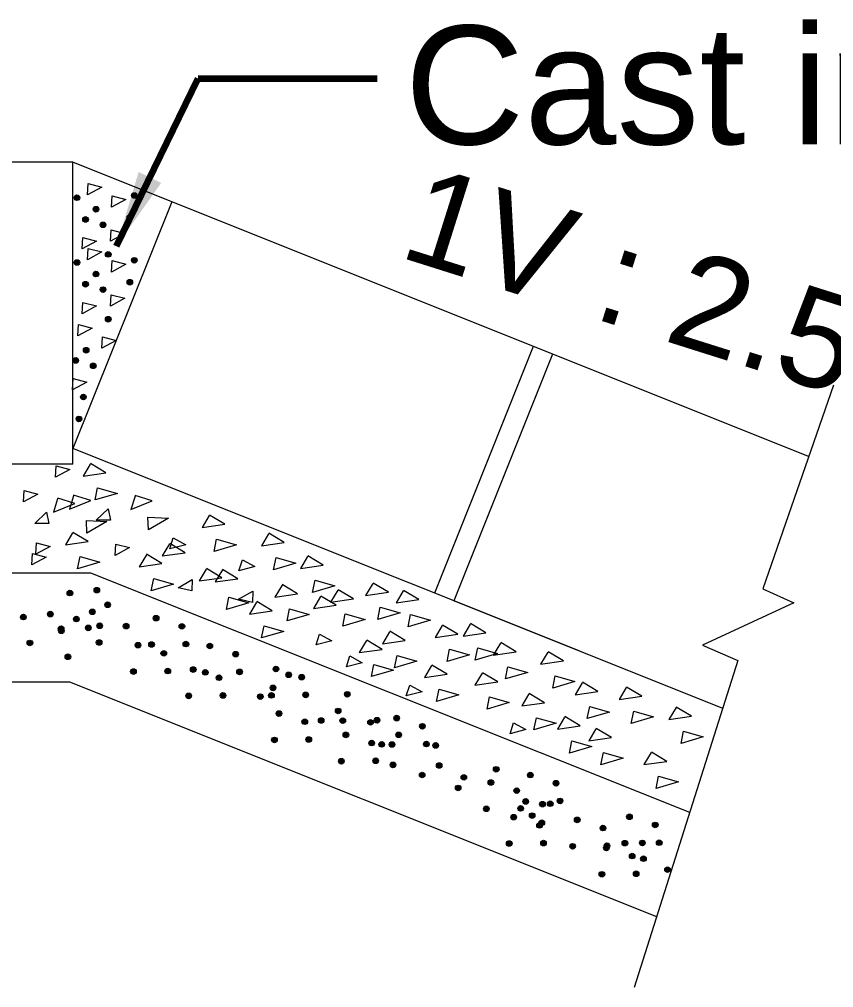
# Model space of a CAD drawing. Header units: inches. Extents: x -8940 to 26362, y -28010 to 990.
# Drawn here: x 4192.37 to 4199.84, y -23315 to -23306.11 of the extents above; entities that cross this region are included whole.
import ezdxf

# ---------------------------------------------------------------- set-up
doc = ezdxf.new("R2010")
doc.units = ezdxf.units.IN
doc.header["$MEASUREMENT"] = 0
doc.layers.add('LINE', color=7, linetype='Continuous')
doc.styles.get("Standard").update_dxf_attribs({"font": 'arial.ttf'})
doc.dimstyles.get("Standard").update_dxf_attribs({"dimtxt": 0.18, "dimasz": 0.18, "dimexe": 0.18, "dimexo": 0.0625, "dimgap": 0.09, "dimtad": 0, "dimtih": 1, "dimtoh": 1, "dimdec": 4, "dimzin": 0, "dimdsep": 46, "dimtxsty": 'Standard', "dimcen": 0.09, "dimadec": 0, "dimazin": 0, "dimtfac": 1, "dimtdec": 4, "dimtofl": 0, "dimtmove": 0, "dimatfit": 3, "dimfxl": 1, "dimtolj": 1, "dimtzin": 0, "dimarcsym": 0})

msp = doc.modelspace()

# ---------------------------------------------------------------- hatches: boundary and pattern name
at = {"layer": 'LINE', "lineweight": 20, "ltscale": 0.5}
for points in [[(4193.450179, -23307.72956, -1), (4193.398735, -23307.72956, -1)], [(4193.450179, -23307.72956, -1), (4193.398735, -23307.72956, -1)], [(4192.924281, -23307.750032, -1), (4192.872836, -23307.750032, -1)], [(4192.924281, -23307.750032, -1), (4192.872836, -23307.750032, -1)], [(4193.098444, -23307.855796, -1), (4193.046999, -23307.855796, -1)], [(4193.098444, -23307.855796, -1), (4193.046999, -23307.855796, -1)], [(4193.002886, -23307.949524, -1), (4192.951442, -23307.949524, -1)], [(4193.002886, -23307.949524, -1), (4192.951442, -23307.949524, -1)], [(4193.163326, -23307.999093, -1), (4193.111881, -23307.999093, -1)], [(4193.163326, -23307.999093, -1), (4193.111881, -23307.999093, -1)], [(4193.409198, -23307.930858, -1), (4193.357753, -23307.930858, -1)], [(4193.409198, -23307.930858, -1), (4193.357753, -23307.930858, -1)], [(4192.924281, -23308.344441, -1), (4192.872836, -23308.344441, -1)], [(4192.924281, -23308.344441, -1), (4192.872836, -23308.344441, -1)], [(4193.211195, -23308.27023, -1), (4193.15975, -23308.27023, -1)], [(4193.211195, -23308.27023, -1), (4193.15975, -23308.27023, -1)], [(4193.450179, -23308.32397, -1), (4193.398735, -23308.32397, -1)], [(4193.450179, -23308.32397, -1), (4193.398735, -23308.32397, -1)], [(4193.098444, -23308.450205, -1), (4193.046999, -23308.450205, -1)], [(4193.098444, -23308.450205, -1), (4193.046999, -23308.450205, -1)], [(4193.409198, -23308.525267, -1), (4193.357753, -23308.525267, -1)], [(4193.409198, -23308.525267, -1), (4193.357753, -23308.525267, -1)], [(4193.002886, -23308.543933, -1), (4192.951442, -23308.543933, -1)], [(4193.002886, -23308.543933, -1), (4192.951442, -23308.543933, -1)], [(4193.163326, -23308.593502, -1), (4193.111881, -23308.593502, -1)], [(4193.163326, -23308.593502, -1), (4193.111881, -23308.593502, -1)], [(4193.211195, -23308.864639, -1), (4193.15975, -23308.864639, -1)], [(4193.211195, -23308.864639, -1), (4193.15975, -23308.864639, -1)], [(4193.008586, -23309.149071, -1), (4192.957141, -23309.149071, -1)], [(4193.008586, -23309.149071, -1), (4192.957141, -23309.149071, -1)], [(4192.913028, -23309.242799, -1), (4192.861584, -23309.242799, -1)], [(4192.913028, -23309.242799, -1), (4192.861584, -23309.242799, -1)], [(4193.073468, -23309.292368, -1), (4193.022023, -23309.292368, -1)], [(4193.073468, -23309.292368, -1), (4193.022023, -23309.292368, -1)], [(4192.983396, -23309.578207, -1), (4192.931952, -23309.578207, -1)], [(4192.983396, -23309.578207, -1), (4192.931952, -23309.578207, -1)], [(4192.942415, -23309.779504, -1), (4192.890971, -23309.779504, -1)], [(4192.942415, -23309.779504, -1), (4192.890971, -23309.779504, -1)], [(4192.859632, -23311.377073, -1), (4192.808188, -23311.377073, -1)], [(4192.859632, -23311.377073, -1), (4192.808188, -23311.377073, -1)], [(4193.106328, -23311.350172, -1), (4193.054884, -23311.350172, -1)], [(4193.106328, -23311.350172, -1), (4193.054884, -23311.350172, -1)], [(4193.064922, -23311.54906, -1), (4193.013478, -23311.54906, -1)], [(4193.064922, -23311.54906, -1), (4193.013478, -23311.54906, -1)], [(4193.205517, -23311.484223, -1), (4193.154072, -23311.484223, -1)], [(4193.205517, -23311.484223, -1), (4193.154072, -23311.484223, -1)], [(4192.432797, -23311.596686, -1), (4192.381353, -23311.596686, -1)], [(4192.432797, -23311.596686, -1), (4192.381353, -23311.596686, -1)], [(4192.679493, -23311.569786, -1), (4192.628048, -23311.569786, -1)], [(4192.679493, -23311.569786, -1), (4192.628048, -23311.569786, -1)], [(4192.919259, -23311.615185, -1), (4192.867815, -23311.615185, -1)], [(4192.919259, -23311.615185, -1), (4192.867815, -23311.615185, -1)], [(4193.647883, -23311.61753, -1), (4193.600819, -23311.596758, -1)], [(4193.647883, -23311.61753, -1), (4193.600819, -23311.596758, -1)], [(4192.778681, -23311.703836, -1), (4192.727237, -23311.703836, -1)], [(4192.778681, -23311.703836, -1), (4192.727237, -23311.703836, -1)], [(4192.781556, -23311.723448, -1), (4192.730112, -23311.723448, -1)], [(4192.781556, -23311.723448, -1), (4192.730112, -23311.723448, -1)], [(4193.028252, -23311.696547, -1), (4192.976807, -23311.696547, -1)], [(4193.028252, -23311.696547, -1), (4192.976807, -23311.696547, -1)], [(4193.132705, -23311.676935, -1), (4193.081261, -23311.676935, -1)], [(4193.132705, -23311.676935, -1), (4193.081261, -23311.676935, -1)], [(4193.375031, -23311.68003, -1), (4193.323586, -23311.68003, -1)], [(4193.375031, -23311.68003, -1), (4193.323586, -23311.68003, -1)], [(4193.884435, -23311.692534, -1), (4193.837371, -23311.671761, -1)], [(4193.884435, -23311.692534, -1), (4193.837371, -23311.671761, -1)], [(4192.492424, -23311.834799, -1), (4192.440979, -23311.834799, -1)], [(4192.492424, -23311.834799, -1), (4192.440979, -23311.834799, -1)], [(4193.12744, -23311.830597, -1), (4193.075996, -23311.830597, -1)], [(4193.12744, -23311.830597, -1), (4193.075996, -23311.830597, -1)], [(4193.48177, -23311.865286, -1), (4193.434705, -23311.844513, -1)], [(4193.48177, -23311.865286, -1), (4193.434705, -23311.844513, -1)], [(4193.606285, -23311.859445, -1), (4193.559221, -23311.838672, -1)], [(4193.606285, -23311.859445, -1), (4193.559221, -23311.838672, -1)], [(4193.921049, -23311.855221, -1), (4193.873985, -23311.834448, -1)], [(4193.921049, -23311.855221, -1), (4193.873985, -23311.834448, -1)], [(4194.140658, -23311.872802, -1), (4194.093594, -23311.852029, -1)], [(4194.140658, -23311.872802, -1), (4194.093594, -23311.852029, -1)], [(4192.841183, -23311.96156, -1), (4192.789738, -23311.96156, -1)], [(4192.841183, -23311.96156, -1), (4192.789738, -23311.96156, -1)], [(4193.718322, -23311.940289, -1), (4193.671258, -23311.919516, -1)], [(4193.718322, -23311.940289, -1), (4193.671258, -23311.919516, -1)], [(4194.37721, -23311.947805, -1), (4194.330146, -23311.927032, -1)], [(4194.37721, -23311.947805, -1), (4194.330146, -23311.927032, -1)], [(4193.988499, -23312.088943, -1), (4193.941435, -23312.06817, -1)], [(4193.988499, -23312.088943, -1), (4193.941435, -23312.06817, -1)], [(4194.747494, -23312.083983, -1), (4194.70043, -23312.06321, -1)], [(4194.747494, -23312.083983, -1), (4194.70043, -23312.06321, -1)], [(4193.440172, -23312.1072, -1), (4193.393107, -23312.086428, -1)], [(4193.440172, -23312.1072, -1), (4193.393107, -23312.086428, -1)], [(4193.754936, -23312.102977, -1), (4193.707872, -23312.082204, -1)], [(4193.754936, -23312.102977, -1), (4193.707872, -23312.082204, -1)], [(4194.09906, -23312.114716, -1), (4194.051996, -23312.093943, -1)], [(4194.09906, -23312.114716, -1), (4194.051996, -23312.093943, -1)], [(4194.225051, -23312.163946, -1), (4194.177987, -23312.143173, -1)], [(4194.225051, -23312.163946, -1), (4194.177987, -23312.143173, -1)], [(4194.413825, -23312.110493, -1), (4194.366761, -23312.08972, -1)], [(4194.413825, -23312.110493, -1), (4194.366761, -23312.08972, -1)], [(4194.866188, -23312.127688, -1), (4194.814773, -23312.125932, -1)], [(4194.866188, -23312.127688, -1), (4194.814773, -23312.125932, -1)], [(4194.984046, -23312.158986, -1), (4194.936982, -23312.138213, -1)], [(4194.984046, -23312.158986, -1), (4194.936982, -23312.138213, -1)], [(4194.720679, -23312.257338, -1), (4194.673615, -23312.236565, -1)], [(4194.720679, -23312.257338, -1), (4194.673615, -23312.236565, -1)], [(4193.946901, -23312.330857, -1), (4193.899837, -23312.310084, -1)], [(4193.946901, -23312.330857, -1), (4193.899837, -23312.310084, -1)], [(4194.261665, -23312.326633, -1), (4194.214601, -23312.305861, -1)], [(4194.261665, -23312.326633, -1), (4194.214601, -23312.305861, -1)], [(4194.605958, -23312.32759, -1), (4194.554543, -23312.325833, -1)], [(4194.605958, -23312.32759, -1), (4194.554543, -23312.325833, -1)], [(4194.705896, -23312.325897, -1), (4194.658832, -23312.305124, -1)], [(4194.705896, -23312.325897, -1), (4194.658832, -23312.305124, -1)], [(4195.020661, -23312.321673, -1), (4194.973597, -23312.300901, -1)], [(4195.020661, -23312.321673, -1), (4194.973597, -23312.300901, -1)], [(4195.401837, -23312.316132, -1), (4195.354773, -23312.295359, -1)], [(4195.401837, -23312.316132, -1), (4195.354773, -23312.295359, -1)], [(4194.775168, -23312.492818, -1), (4194.728104, -23312.472045, -1)], [(4194.775168, -23312.492818, -1), (4194.728104, -23312.472045, -1)], [(4195.318211, -23312.469013, -1), (4195.271147, -23312.44824, -1)], [(4195.318211, -23312.469013, -1), (4195.271147, -23312.44824, -1)], [(4195.854083, -23312.534628, -1), (4195.807019, -23312.513855, -1)], [(4195.854083, -23312.534628, -1), (4195.807019, -23312.513855, -1)], [(4195.011721, -23312.567821, -1), (4194.964656, -23312.547048, -1)], [(4195.011721, -23312.567821, -1), (4194.964656, -23312.547048, -1)], [(4195.162316, -23312.556376, -1), (4195.115252, -23312.535603, -1)], [(4195.162316, -23312.556376, -1), (4195.115252, -23312.535603, -1)], [(4195.360239, -23312.558046, -1), (4195.313175, -23312.537273, -1)], [(4195.360239, -23312.558046, -1), (4195.313175, -23312.537273, -1)], [(4195.615258, -23312.573294, -1), (4195.568194, -23312.552521, -1)], [(4195.615258, -23312.573294, -1), (4195.568194, -23312.552521, -1)], [(4195.675004, -23312.553823, -1), (4195.627939, -23312.53305, -1)], [(4195.675004, -23312.553823, -1), (4195.627939, -23312.53305, -1)], [(4196.090635, -23312.609631, -1), (4196.043571, -23312.588859, -1)], [(4196.090635, -23312.609631, -1), (4196.043571, -23312.588859, -1)], [(4195.388981, -23312.688191, -1), (4195.341917, -23312.667418, -1)], [(4195.388981, -23312.688191, -1), (4195.341917, -23312.667418, -1)], [(4195.873395, -23312.688034, -1), (4195.826331, -23312.667261, -1)], [(4195.873395, -23312.688034, -1), (4195.826331, -23312.667261, -1)], [(4194.73357, -23312.734732, -1), (4194.686506, -23312.713959, -1)], [(4194.73357, -23312.734732, -1), (4194.686506, -23312.713959, -1)], [(4195.048335, -23312.730508, -1), (4195.001271, -23312.709735, -1)], [(4195.048335, -23312.730508, -1), (4195.001271, -23312.709735, -1)], [(4195.625533, -23312.763195, -1), (4195.578469, -23312.742422, -1)], [(4195.625533, -23312.763195, -1), (4195.578469, -23312.742422, -1)], [(4195.7175, -23312.775397, -1), (4195.670435, -23312.754624, -1)], [(4195.7175, -23312.775397, -1), (4195.670435, -23312.754624, -1)], [(4195.812485, -23312.776543, -1), (4195.765421, -23312.75577, -1)], [(4195.812485, -23312.776543, -1), (4195.765421, -23312.75577, -1)], [(4196.12725, -23312.772319, -1), (4196.080186, -23312.751546, -1)], [(4196.12725, -23312.772319, -1), (4196.080186, -23312.751546, -1)], [(4196.21279, -23312.784969, -1), (4196.165726, -23312.764196, -1)], [(4196.21279, -23312.784969, -1), (4196.165726, -23312.764196, -1)], [(4195.347383, -23312.930106, -1), (4195.300319, -23312.909333, -1)], [(4195.347383, -23312.930106, -1), (4195.300319, -23312.909333, -1)], [(4195.662148, -23312.925882, -1), (4195.615083, -23312.905109, -1)], [(4195.662148, -23312.925882, -1), (4195.615083, -23312.905109, -1)], [(4195.821118, -23312.963478, -1), (4195.774054, -23312.942705, -1)], [(4195.821118, -23312.963478, -1), (4195.774054, -23312.942705, -1)], [(4196.244751, -23312.969063, -1), (4196.197686, -23312.94829, -1)], [(4196.244751, -23312.969063, -1), (4196.197686, -23312.94829, -1)], [(4196.088856, -23313.056426, -1), (4196.041791, -23313.035653, -1)], [(4196.088856, -23313.056426, -1), (4196.041791, -23313.035653, -1)], [(4196.767973, -23313.00399, -1), (4196.720909, -23312.983217, -1)], [(4196.767973, -23313.00399, -1), (4196.720909, -23312.983217, -1)], [(4197.080379, -23313.056995, -1), (4197.033314, -23313.036222, -1)], [(4197.080379, -23313.056995, -1), (4197.033314, -23313.036222, -1)], [(4196.470624, -23313.077595, -1), (4196.42356, -23313.056823, -1)], [(4196.470624, -23313.077595, -1), (4196.42356, -23313.056823, -1)], [(4196.719044, -23313.125031, -1), (4196.67198, -23313.104258, -1)], [(4196.719044, -23313.125031, -1), (4196.67198, -23313.104258, -1)], [(4197.316931, -23313.131998, -1), (4197.269867, -23313.111225, -1)], [(4197.316931, -23313.131998, -1), (4197.269867, -23313.111225, -1)], [(4196.41865, -23313.175153, -1), (4196.371586, -23313.15438, -1)], [(4196.41865, -23313.175153, -1), (4196.371586, -23313.15438, -1)], [(4196.955596, -23313.200034, -1), (4196.908532, -23313.179262, -1)], [(4196.955596, -23313.200034, -1), (4196.908532, -23313.179262, -1)], [(4197.038781, -23313.298909, -1), (4196.991717, -23313.278136, -1)], [(4197.038781, -23313.298909, -1), (4196.991717, -23313.278136, -1)], [(4197.192167, -23313.32412, -1), (4197.145103, -23313.303347, -1)], [(4197.192167, -23313.32412, -1), (4197.145103, -23313.303347, -1)], [(4197.26334, -23313.319868, -1), (4197.216276, -23313.299095, -1)], [(4197.26334, -23313.319868, -1), (4197.216276, -23313.299095, -1)], [(4197.353545, -23313.294686, -1), (4197.306481, -23313.273913, -1)], [(4197.353545, -23313.294686, -1), (4197.306481, -23313.273913, -1)], [(4196.677446, -23313.366946, -1), (4196.630382, -23313.346173, -1)], [(4196.677446, -23313.366946, -1), (4196.630382, -23313.346173, -1)], [(4196.99221, -23313.362722, -1), (4196.945146, -23313.341949, -1)], [(4196.99221, -23313.362722, -1), (4196.945146, -23313.341949, -1)], [(4197.097844, -23313.429023, -1), (4197.05078, -23313.40825, -1)], [(4197.097844, -23313.429023, -1), (4197.05078, -23313.40825, -1)], [(4196.928768, -23313.443358, -1), (4196.881704, -23313.422586, -1)], [(4196.928768, -23313.443358, -1), (4196.881704, -23313.422586, -1)], [(4197.16532, -23313.518362, -1), (4197.118256, -23313.497589, -1)], [(4197.16532, -23313.518362, -1), (4197.118256, -23313.497589, -1)], [(4197.186433, -23313.494154, -1), (4197.139369, -23313.473381, -1)], [(4197.186433, -23313.494154, -1), (4197.139369, -23313.473381, -1)], [(4197.510798, -23313.468138, -1), (4197.463734, -23313.447365, -1)], [(4197.510798, -23313.468138, -1), (4197.463734, -23313.447365, -1)], [(4197.989967, -23313.439576, -1), (4197.942903, -23313.418803, -1)], [(4197.989967, -23313.439576, -1), (4197.942903, -23313.418803, -1)], [(4198.226519, -23313.514579, -1), (4198.179455, -23313.493806, -1)], [(4198.226519, -23313.514579, -1), (4198.179455, -23313.493806, -1)], [(4197.74735, -23313.543141, -1), (4197.700286, -23313.522368, -1)], [(4197.74735, -23313.543141, -1), (4197.700286, -23313.522368, -1)], [(4196.88717, -23313.685273, -1), (4196.840106, -23313.6645, -1)], [(4196.88717, -23313.685273, -1), (4196.840106, -23313.6645, -1)], [(4197.201935, -23313.681049, -1), (4197.15487, -23313.660276, -1)], [(4197.201935, -23313.681049, -1), (4197.15487, -23313.660276, -1)], [(4197.948369, -23313.68149, -1), (4197.901305, -23313.660718, -1)], [(4197.948369, -23313.68149, -1), (4197.901305, -23313.660718, -1)], [(4198.10833, -23313.679813, -1), (4198.061266, -23313.65904, -1)], [(4198.10833, -23313.679813, -1), (4198.061266, -23313.65904, -1)], [(4198.263133, -23313.677267, -1), (4198.216069, -23313.656494, -1)], [(4198.263133, -23313.677267, -1), (4198.216069, -23313.656494, -1)], [(4197.4692, -23313.710052, -1), (4197.422136, -23313.689279, -1)], [(4197.4692, -23313.710052, -1), (4197.422136, -23313.689279, -1)], [(4197.778676, -23313.724931, -1), (4197.731612, -23313.704158, -1)], [(4197.778676, -23313.724931, -1), (4197.731612, -23313.704158, -1)], [(4197.783965, -23313.705828, -1), (4197.736901, -23313.685056, -1)], [(4197.783965, -23313.705828, -1), (4197.736901, -23313.685056, -1)], [(4198.015228, -23313.799934, -1), (4197.968164, -23313.779161, -1)], [(4198.015228, -23313.799934, -1), (4197.968164, -23313.779161, -1)], [(4198.118706, -23313.82417, -1), (4198.071642, -23313.803397, -1)], [(4198.118706, -23313.82417, -1), (4198.071642, -23313.803397, -1)], [(4198.051842, -23313.962622, -1), (4198.004778, -23313.941849, -1)], [(4198.051842, -23313.962622, -1), (4198.004778, -23313.941849, -1)], [(4198.339148, -23313.924849, -1), (4198.292084, -23313.904077, -1)], [(4198.339148, -23313.924849, -1), (4198.292084, -23313.904077, -1)], [(4197.737078, -23313.966845, -1), (4197.690014, -23313.946072, -1)], [(4197.737078, -23313.966845, -1), (4197.690014, -23313.946072, -1)]]:
    msp.add_hatch(color=7, dxfattribs=at).paths.add_polyline_path(points)

# ---------------------------------------------------------------- linework, layer by layer
at = {"layer": 'LINE', "color": 7, "lineweight": 20, "ltscale": 0.5}
for p, q in [((4192.86221, -23307.424721), (4188.99565, -23307.424721)), ((4192.86221, -23307.424721), (4188.99565, -23307.424721)), ((4199.610448, -23310.124016), (4192.86221, -23307.424721)), ((4192.86221, -23310.19356), (4192.86221, -23307.424721)), ((4199.610448, -23310.124016), (4192.86221, -23307.424721)), ((4192.86221, -23310.19356), (4192.86221, -23307.424721)), ((4192.995742, -23307.725222), (4193.00201, -23307.620972)), ((4192.995742, -23307.725222), (4193.00201, -23307.620972)), ((4193.00201, -23307.620972), (4193.127173, -23307.653485)), ((4193.00201, -23307.620972), (4193.127173, -23307.653485)), ((4193.127173, -23307.653485), (4192.995742, -23307.725222)), ((4193.127173, -23307.653485), (4192.995742, -23307.725222)), ((4193.767656, -23307.786899), (4192.86221, -23310.050513)), ((4193.767656, -23307.786899), (4192.86221, -23310.050513)), ((4193.215433, -23307.837407), (4193.221701, -23307.733157)), ((4193.215433, -23307.837407), (4193.221701, -23307.733157)), ((4193.346864, -23307.76567), (4193.215433, -23307.837407)), ((4193.346864, -23307.76567), (4193.215433, -23307.837407)), ((4193.221701, -23307.733157), (4193.346864, -23307.76567)), ((4193.221701, -23307.733157), (4193.346864, -23307.76567)), ((4193.205669, -23308.149572), (4193.211938, -23308.045323)), ((4193.205669, -23308.149572), (4193.211938, -23308.045323)), ((4193.211938, -23308.045323), (4193.3371, -23308.077836)), ((4193.211938, -23308.045323), (4193.3371, -23308.077836)), ((4192.946729, -23308.220082), (4192.952997, -23308.115832)), ((4192.946729, -23308.220082), (4192.952997, -23308.115832)), ((4193.07816, -23308.148345), (4192.946729, -23308.220082)), ((4193.07816, -23308.148345), (4192.946729, -23308.220082)), ((4192.952997, -23308.115832), (4193.07816, -23308.148345)), ((4192.952997, -23308.115832), (4193.07816, -23308.148345)), ((4193.3371, -23308.077836), (4193.205669, -23308.149572)), ((4193.3371, -23308.077836), (4193.205669, -23308.149572)), ((4192.995742, -23308.319631), (4193.00201, -23308.215381)), ((4192.995742, -23308.319631), (4193.00201, -23308.215381)), ((4193.00201, -23308.215381), (4193.127173, -23308.247894)), ((4193.00201, -23308.215381), (4193.127173, -23308.247894)), ((4193.127173, -23308.247894), (4192.995742, -23308.319631)), ((4193.127173, -23308.247894), (4192.995742, -23308.319631)), ((4193.215433, -23308.431816), (4193.221701, -23308.327566)), ((4193.215433, -23308.431816), (4193.221701, -23308.327566)), ((4193.221701, -23308.327566), (4193.346864, -23308.360079)), ((4193.221701, -23308.327566), (4193.346864, -23308.360079)), ((4193.346864, -23308.360079), (4193.215433, -23308.431816)), ((4193.346864, -23308.360079), (4193.215433, -23308.431816)), ((4193.205669, -23308.743982), (4193.211938, -23308.639732)), ((4193.205669, -23308.743982), (4193.211938, -23308.639732)), ((4193.3371, -23308.672245), (4193.205669, -23308.743982)), ((4193.3371, -23308.672245), (4193.205669, -23308.743982)), ((4193.211938, -23308.639732), (4193.3371, -23308.672245)), ((4193.211938, -23308.639732), (4193.3371, -23308.672245)), ((4192.946729, -23308.814491), (4192.952997, -23308.710241)), ((4192.946729, -23308.814491), (4192.952997, -23308.710241)), ((4193.07816, -23308.742754), (4192.946729, -23308.814491)), ((4193.07816, -23308.742754), (4192.946729, -23308.814491)), ((4192.952997, -23308.710241), (4193.07816, -23308.742754)), ((4192.952997, -23308.710241), (4193.07816, -23308.742754)), ((4192.905884, -23309.018497), (4192.912152, -23308.914247)), ((4192.905884, -23309.018497), (4192.912152, -23308.914247)), ((4193.037315, -23308.94676), (4192.905884, -23309.018497)), ((4193.037315, -23308.94676), (4192.905884, -23309.018497)), ((4192.912152, -23308.914247), (4193.037315, -23308.94676)), ((4192.912152, -23308.914247), (4193.037315, -23308.94676)), ((4193.125575, -23309.130682), (4193.131843, -23309.026432)), ((4193.125575, -23309.130682), (4193.131843, -23309.026432)), ((4193.131843, -23309.026432), (4193.257006, -23309.058945)), ((4193.131843, -23309.026432), (4193.257006, -23309.058945)), ((4193.257006, -23309.058945), (4193.125575, -23309.130682)), ((4193.257006, -23309.058945), (4193.125575, -23309.130682)), ((4197.084836, -23309.113771), (4196.17939, -23311.377385)), ((4197.084836, -23309.113771), (4196.17939, -23311.377385)), ((4197.260164, -23309.183903), (4196.354718, -23311.447516)), ((4197.260164, -23309.183903), (4196.354718, -23311.447516)), ((4192.856871, -23309.513357), (4192.863139, -23309.409107)), ((4192.856871, -23309.513357), (4192.863139, -23309.409107)), ((4192.988302, -23309.44162), (4192.856871, -23309.513357)), ((4192.988302, -23309.44162), (4192.856871, -23309.513357)), ((4192.863139, -23309.409107), (4192.988302, -23309.44162)), ((4192.863139, -23309.409107), (4192.988302, -23309.44162)), ((4197.504594, -23311.907466), (4192.86221, -23310.050513)), ((4197.504594, -23311.907466), (4192.86221, -23310.050513)), ((4192.86221, -23310.19356), (4187.86221, -23310.19356)), ((4192.86221, -23310.19356), (4187.86221, -23310.19356)), ((4193.019776, -23310.19338), (4192.954077, -23310.30334)), ((4193.019776, -23310.19338), (4192.954077, -23310.30334)), ((4193.163074, -23310.273365), (4193.022256, -23310.189229)), ((4193.163074, -23310.273365), (4193.022256, -23310.189229)), ((4192.702376, -23310.313632), (4192.708645, -23310.209382)), ((4192.702376, -23310.313632), (4192.708645, -23310.209382)), ((4192.833807, -23310.241895), (4192.702376, -23310.313632)), ((4192.833807, -23310.241895), (4192.702376, -23310.313632)), ((4192.708645, -23310.209382), (4192.833807, -23310.241895)), ((4192.708645, -23310.209382), (4192.833807, -23310.241895)), ((4192.954077, -23310.30334), (4193.163074, -23310.273365)), ((4192.954077, -23310.30334), (4193.163074, -23310.273365)), ((4192.408114, -23310.540616), (4192.414382, -23310.436366)), ((4192.408114, -23310.540616), (4192.414382, -23310.436366)), ((4192.414382, -23310.436366), (4192.539545, -23310.468879)), ((4192.414382, -23310.436366), (4192.539545, -23310.468879)), ((4193.065528, -23310.523014), (4193.088234, -23310.410628)), ((4193.065528, -23310.523014), (4193.088234, -23310.410628)), ((4193.269566, -23310.462579), (4193.065528, -23310.523014)), ((4193.269566, -23310.462579), (4193.065528, -23310.523014)), ((4193.088234, -23310.410628), (4193.269566, -23310.462579)), ((4193.088234, -23310.410628), (4193.269566, -23310.462579)), ((4192.539545, -23310.468879), (4192.408114, -23310.540616)), ((4192.539545, -23310.468879), (4192.408114, -23310.540616)), ((4192.72016, -23310.511104), (4192.682696, -23310.633595)), ((4192.72016, -23310.511104), (4192.682696, -23310.633595)), ((4192.878439, -23310.554458), (4192.721575, -23310.506481)), ((4192.878439, -23310.554458), (4192.721575, -23310.506481)), ((4192.866421, -23310.484054), (4192.828957, -23310.606544)), ((4192.866421, -23310.484054), (4192.828957, -23310.606544)), ((4192.828957, -23310.606544), (4193.0247, -23310.527408)), ((4192.828957, -23310.606544), (4193.0247, -23310.527408)), ((4193.0247, -23310.527408), (4192.867835, -23310.47943)), ((4193.0247, -23310.527408), (4192.867835, -23310.47943)), ((4193.431056, -23310.48733), (4193.393592, -23310.609821)), ((4193.431056, -23310.48733), (4193.393592, -23310.609821)), ((4193.393592, -23310.609821), (4193.589335, -23310.530684)), ((4193.393592, -23310.609821), (4193.589335, -23310.530684)), ((4193.589335, -23310.530684), (4193.43247, -23310.482707)), ((4193.589335, -23310.530684), (4193.43247, -23310.482707)), ((4192.511327, -23310.73964), (4192.618638, -23310.635214)), ((4192.511327, -23310.73964), (4192.618638, -23310.635214)), ((4192.618638, -23310.635214), (4192.640623, -23310.737312)), ((4192.618638, -23310.635214), (4192.640623, -23310.737312)), ((4192.682696, -23310.633595), (4192.878439, -23310.554458)), ((4192.682696, -23310.633595), (4192.878439, -23310.554458)), ((4193.075962, -23310.70944), (4193.183272, -23310.605014)), ((4193.075962, -23310.70944), (4193.183272, -23310.605014)), ((4193.183272, -23310.605014), (4193.205258, -23310.707112)), ((4193.183272, -23310.605014), (4193.205258, -23310.707112)), ((4192.989756, -23310.826625), (4192.984897, -23310.712071)), ((4192.984897, -23310.712071), (4193.173392, -23310.719102)), ((4192.989756, -23310.826625), (4192.984897, -23310.712071)), ((4192.984897, -23310.712071), (4193.173392, -23310.719102)), ((4193.173392, -23310.719102), (4192.989756, -23310.826625)), ((4193.173392, -23310.719102), (4192.989756, -23310.826625)), ((4193.205258, -23310.707112), (4193.075962, -23310.70944)), ((4193.205258, -23310.707112), (4193.075962, -23310.70944)), ((4193.549532, -23310.681872), (4193.738027, -23310.688902)), ((4193.554391, -23310.796426), (4193.549532, -23310.681872)), ((4193.549532, -23310.681872), (4193.738027, -23310.688902)), ((4193.554391, -23310.796426), (4193.549532, -23310.681872)), ((4193.738027, -23310.688902), (4193.554391, -23310.796426)), ((4193.738027, -23310.688902), (4193.554391, -23310.796426)), ((4194.111462, -23310.665757), (4194.045763, -23310.775717)), ((4194.111462, -23310.665757), (4194.045763, -23310.775717)), ((4194.25476, -23310.745742), (4194.113942, -23310.661606)), ((4194.25476, -23310.745742), (4194.113942, -23310.661606)), ((4192.640623, -23310.737312), (4192.511327, -23310.73964)), ((4192.640623, -23310.737312), (4192.511327, -23310.73964)), ((4193.002106, -23310.904027), (4192.861289, -23310.819891)), ((4193.002106, -23310.904027), (4192.861289, -23310.819891)), ((4194.045763, -23310.775717), (4194.25476, -23310.745742)), ((4194.045763, -23310.775717), (4194.25476, -23310.745742)), ((4192.858809, -23310.824042), (4192.79311, -23310.934002)), ((4192.858809, -23310.824042), (4192.79311, -23310.934002)), ((4192.79311, -23310.934002), (4193.002106, -23310.904027)), ((4192.79311, -23310.934002), (4193.002106, -23310.904027)), ((4193.751287, -23310.971442), (4193.78233, -23310.871724)), ((4193.751287, -23310.971442), (4193.78233, -23310.871724)), ((4193.78233, -23310.871724), (4193.89607, -23310.933255)), ((4193.78233, -23310.871724), (4193.89607, -23310.933255)), ((4194.157214, -23310.995391), (4194.17992, -23310.883004)), ((4194.157214, -23310.995391), (4194.17992, -23310.883004)), ((4194.17992, -23310.883004), (4194.361252, -23310.934956)), ((4194.17992, -23310.883004), (4194.361252, -23310.934956)), ((4194.656707, -23310.833007), (4194.591008, -23310.942967)), ((4194.656707, -23310.833007), (4194.591008, -23310.942967)), ((4194.800005, -23310.912992), (4194.659187, -23310.828856)), ((4194.800005, -23310.912992), (4194.659187, -23310.828856)), ((4192.52078, -23311.021156), (4192.527049, -23310.916906)), ((4192.52078, -23311.021156), (4192.527049, -23310.916906)), ((4192.652211, -23310.949419), (4192.52078, -23311.021156)), ((4192.652211, -23310.949419), (4192.52078, -23311.021156)), ((4192.527049, -23310.916906), (4192.652211, -23310.949419)), ((4192.527049, -23310.916906), (4192.652211, -23310.949419)), ((4193.247989, -23311.03138), (4193.254257, -23310.92713)), ((4193.247989, -23311.03138), (4193.254257, -23310.92713)), ((4193.37942, -23310.959643), (4193.247989, -23311.03138)), ((4193.37942, -23310.959643), (4193.247989, -23311.03138)), ((4193.254257, -23310.92713), (4193.37942, -23310.959643)), ((4193.254257, -23310.92713), (4193.37942, -23310.959643)), ((4193.747116, -23310.92653), (4193.681417, -23311.036489)), ((4193.747116, -23310.92653), (4193.681417, -23311.036489)), ((4193.890413, -23311.006515), (4193.749596, -23310.922379)), ((4193.890413, -23311.006515), (4193.749596, -23310.922379)), ((4193.89607, -23310.933255), (4193.751287, -23310.971442)), ((4193.89607, -23310.933255), (4193.751287, -23310.971442)), ((4194.361252, -23310.934956), (4194.157214, -23310.995391)), ((4194.361252, -23310.934956), (4194.157214, -23310.995391)), ((4194.591008, -23310.942967), (4194.800005, -23310.912992)), ((4194.591008, -23310.942967), (4194.800005, -23310.912992)), ((4192.483287, -23311.119138), (4192.489555, -23311.014889)), ((4192.483287, -23311.119138), (4192.489555, -23311.014889)), ((4192.614718, -23311.047402), (4192.483287, -23311.119138)), ((4192.614718, -23311.047402), (4192.483287, -23311.119138)), ((4192.489555, -23311.014889), (4192.614718, -23311.047402)), ((4192.489555, -23311.014889), (4192.614718, -23311.047402)), ((4192.904561, -23311.153676), (4192.927267, -23311.04129)), ((4192.904561, -23311.153676), (4192.927267, -23311.04129)), ((4192.927267, -23311.04129), (4193.108598, -23311.093241)), ((4192.927267, -23311.04129), (4193.108598, -23311.093241)), ((4193.534992, -23311.025383), (4193.469294, -23311.135342)), ((4193.534992, -23311.025383), (4193.469294, -23311.135342)), ((4193.67829, -23311.105368), (4193.537472, -23311.021232)), ((4193.67829, -23311.105368), (4193.537472, -23311.021232)), ((4193.681417, -23311.036489), (4193.890413, -23311.006515)), ((4193.681417, -23311.036489), (4193.890413, -23311.006515)), ((4194.384772, -23311.172756), (4194.415815, -23311.073038)), ((4194.384772, -23311.172756), (4194.415815, -23311.073038)), ((4194.415815, -23311.073038), (4194.529555, -23311.13457)), ((4194.415815, -23311.073038), (4194.529555, -23311.13457)), ((4194.702459, -23311.16264), (4194.725165, -23311.050254)), ((4194.702459, -23311.16264), (4194.725165, -23311.050254)), ((4194.725165, -23311.050254), (4194.906496, -23311.102206)), ((4194.725165, -23311.050254), (4194.906496, -23311.102206)), ((4195.013974, -23311.040699), (4194.948275, -23311.150659)), ((4195.013974, -23311.040699), (4194.948275, -23311.150659)), ((4195.157271, -23311.120685), (4195.016454, -23311.036549)), ((4195.157271, -23311.120685), (4195.016454, -23311.036549)), ((4193.108598, -23311.093241), (4192.904561, -23311.153676)), ((4193.108598, -23311.093241), (4192.904561, -23311.153676)), ((4193.469294, -23311.135342), (4193.67829, -23311.105368)), ((4193.469294, -23311.135342), (4193.67829, -23311.105368)), ((4194.083787, -23311.15629), (4194.018088, -23311.26625)), ((4194.083787, -23311.15629), (4194.018088, -23311.26625)), ((4194.227084, -23311.236275), (4194.086267, -23311.152139)), ((4194.227084, -23311.236275), (4194.086267, -23311.152139)), ((4194.23227, -23311.165041), (4194.166571, -23311.275001)), ((4194.23227, -23311.165041), (4194.166571, -23311.275001)), ((4194.375568, -23311.245026), (4194.23475, -23311.16089)), ((4194.375568, -23311.245026), (4194.23475, -23311.16089)), ((4194.529555, -23311.13457), (4194.384772, -23311.172756)), ((4194.529555, -23311.13457), (4194.384772, -23311.172756)), ((4194.906496, -23311.102206), (4194.702459, -23311.16264)), ((4194.906496, -23311.102206), (4194.702459, -23311.16264)), ((4194.948275, -23311.150659), (4195.157271, -23311.120685)), ((4194.948275, -23311.150659), (4195.157271, -23311.120685)), ((4193.027244, -23311.19356), (4177.297295, -23311.19356)), ((4193.027244, -23311.19356), (4177.297295, -23311.19356)), ((4198.519522, -23313.39047), (4193.027244, -23311.19356)), ((4198.519522, -23313.39047), (4193.027244, -23311.19356)), ((4193.580744, -23311.355016), (4193.60345, -23311.24263)), ((4193.580744, -23311.355016), (4193.60345, -23311.24263)), ((4193.60345, -23311.24263), (4193.784782, -23311.294581)), ((4193.60345, -23311.24263), (4193.784782, -23311.294581)), ((4193.826315, -23311.328186), (4193.955504, -23311.252487)), ((4193.826315, -23311.328186), (4193.955504, -23311.252487)), ((4193.955504, -23311.252487), (4193.952408, -23311.356879)), ((4193.955504, -23311.252487), (4193.952408, -23311.356879)), ((4194.018088, -23311.26625), (4194.227084, -23311.236275)), ((4194.018088, -23311.26625), (4194.227084, -23311.236275)), ((4194.166571, -23311.275001), (4194.375568, -23311.245026)), ((4194.166571, -23311.275001), (4194.375568, -23311.245026)), ((4195.059725, -23311.370333), (4195.082432, -23311.257947)), ((4195.059725, -23311.370333), (4195.082432, -23311.257947)), ((4195.082432, -23311.257947), (4195.263763, -23311.309898)), ((4195.082432, -23311.257947), (4195.263763, -23311.309898)), ((4193.784782, -23311.294581), (4193.580744, -23311.355016)), ((4193.784782, -23311.294581), (4193.580744, -23311.355016)), ((4193.952408, -23311.356879), (4193.826315, -23311.328186)), ((4193.952408, -23311.356879), (4193.826315, -23311.328186)), ((4194.779702, -23311.303395), (4194.714003, -23311.413355)), ((4194.779702, -23311.303395), (4194.714003, -23311.413355)), ((4194.922999, -23311.38338), (4194.782182, -23311.299244)), ((4194.922999, -23311.38338), (4194.782182, -23311.299244)), ((4195.263763, -23311.309898), (4195.059725, -23311.370333)), ((4195.263763, -23311.309898), (4195.059725, -23311.370333)), ((4195.291468, -23311.350512), (4195.225769, -23311.460472)), ((4195.291468, -23311.350512), (4195.225769, -23311.460472)), ((4195.434765, -23311.430497), (4195.293948, -23311.346361)), ((4195.434765, -23311.430497), (4195.293948, -23311.346361)), ((4195.612096, -23311.289437), (4195.546397, -23311.399397)), ((4195.612096, -23311.289437), (4195.546397, -23311.399397)), ((4195.755394, -23311.369422), (4195.614576, -23311.285286)), ((4195.755394, -23311.369422), (4195.614576, -23311.285286)), ((4194.270007, -23311.527177), (4194.292714, -23311.414791)), ((4194.270007, -23311.527177), (4194.292714, -23311.414791)), ((4194.292714, -23311.414791), (4194.474045, -23311.466742)), ((4194.292714, -23311.414791), (4194.474045, -23311.466742)), ((4194.381761, -23311.434037), (4194.51095, -23311.358338)), ((4194.381761, -23311.434037), (4194.51095, -23311.358338)), ((4194.507854, -23311.46273), (4194.381761, -23311.434037)), ((4194.507854, -23311.46273), (4194.381761, -23311.434037)), ((4194.51095, -23311.358338), (4194.507854, -23311.46273)), ((4194.51095, -23311.358338), (4194.507854, -23311.46273)), ((4194.714003, -23311.413355), (4194.922999, -23311.38338)), ((4194.714003, -23311.413355), (4194.922999, -23311.38338)), ((4195.132653, -23311.408955), (4195.066955, -23311.518915)), ((4195.132653, -23311.408955), (4195.066955, -23311.518915)), ((4195.275951, -23311.488941), (4195.135133, -23311.404805)), ((4195.275951, -23311.488941), (4195.135133, -23311.404805)), ((4195.225769, -23311.460472), (4195.434765, -23311.430497)), ((4195.225769, -23311.460472), (4195.434765, -23311.430497)), ((4195.546397, -23311.399397), (4195.755394, -23311.369422)), ((4195.546397, -23311.399397), (4195.755394, -23311.369422)), ((4195.891015, -23311.35706), (4195.825316, -23311.46702)), ((4195.891015, -23311.35706), (4195.825316, -23311.46702)), ((4195.825316, -23311.46702), (4196.034312, -23311.437046)), ((4195.825316, -23311.46702), (4196.034312, -23311.437046)), ((4196.034312, -23311.437046), (4195.893495, -23311.35291)), ((4196.034312, -23311.437046), (4195.893495, -23311.35291)), ((4194.474045, -23311.466742), (4194.270007, -23311.527177)), ((4194.474045, -23311.466742), (4194.270007, -23311.527177)), ((4194.546051, -23311.459208), (4194.480352, -23311.569168)), ((4194.546051, -23311.459208), (4194.480352, -23311.569168)), ((4194.689349, -23311.539193), (4194.548531, -23311.455057)), ((4194.689349, -23311.539193), (4194.548531, -23311.455057)), ((4194.825453, -23311.633028), (4194.84816, -23311.520642)), ((4194.825453, -23311.633028), (4194.84816, -23311.520642)), ((4194.84816, -23311.520642), (4195.029491, -23311.572593)), ((4194.84816, -23311.520642), (4195.029491, -23311.572593)), ((4195.066955, -23311.518915), (4195.275951, -23311.488941)), ((4195.066955, -23311.518915), (4195.275951, -23311.488941)), ((4195.657848, -23311.61907), (4195.680554, -23311.506684)), ((4195.657848, -23311.61907), (4195.680554, -23311.506684)), ((4195.680554, -23311.506684), (4195.861885, -23311.558636)), ((4195.680554, -23311.506684), (4195.861885, -23311.558636)), ((4198.822612, -23312.434674), (4196.354718, -23311.447516)), ((4198.822612, -23312.434674), (4196.354718, -23311.447516)), ((4194.480352, -23311.569168), (4194.689349, -23311.539193)), ((4194.480352, -23311.569168), (4194.689349, -23311.539193)), ((4195.029491, -23311.572593), (4194.825453, -23311.633028)), ((4195.029491, -23311.572593), (4194.825453, -23311.633028)), ((4195.33722, -23311.680145), (4195.359926, -23311.567759)), ((4195.33722, -23311.680145), (4195.359926, -23311.567759)), ((4195.359926, -23311.567759), (4195.541257, -23311.61971)), ((4195.359926, -23311.567759), (4195.541257, -23311.61971)), ((4195.861885, -23311.558636), (4195.657848, -23311.61907)), ((4195.861885, -23311.558636), (4195.657848, -23311.61907)), ((4195.936766, -23311.686694), (4195.959473, -23311.574308)), ((4195.936766, -23311.686694), (4195.959473, -23311.574308)), ((4195.959473, -23311.574308), (4196.140804, -23311.626259)), ((4195.959473, -23311.574308), (4196.140804, -23311.626259)), ((4194.591803, -23311.788841), (4194.614509, -23311.676455)), ((4194.591803, -23311.788841), (4194.614509, -23311.676455)), ((4194.614509, -23311.676455), (4194.79584, -23311.728406)), ((4194.614509, -23311.676455), (4194.79584, -23311.728406)), ((4195.541257, -23311.61971), (4195.33722, -23311.680145)), ((4195.541257, -23311.61971), (4195.33722, -23311.680145)), ((4196.140804, -23311.626259), (4195.936766, -23311.686694)), ((4196.140804, -23311.626259), (4195.936766, -23311.686694)), ((4196.248737, -23311.675339), (4196.183038, -23311.785299)), ((4196.248737, -23311.675339), (4196.183038, -23311.785299)), ((4196.392035, -23311.755325), (4196.251217, -23311.671189)), ((4196.392035, -23311.755325), (4196.251217, -23311.671189)), ((4196.505832, -23311.661448), (4196.440134, -23311.771407)), ((4196.505832, -23311.661448), (4196.440134, -23311.771407)), ((4196.64913, -23311.741433), (4196.508312, -23311.657297)), ((4196.64913, -23311.741433), (4196.508312, -23311.657297)), ((4194.79584, -23311.728406), (4194.591803, -23311.788841)), ((4194.79584, -23311.728406), (4194.591803, -23311.788841)), ((4195.092681, -23311.852766), (4195.123724, -23311.753048)), ((4195.092681, -23311.852766), (4195.123724, -23311.753048)), ((4195.123724, -23311.753048), (4195.237463, -23311.814579)), ((4195.123724, -23311.753048), (4195.237463, -23311.814579)), ((4195.765829, -23311.732085), (4195.70013, -23311.842045)), ((4195.765829, -23311.732085), (4195.70013, -23311.842045)), ((4195.909127, -23311.81207), (4195.768309, -23311.727934)), ((4195.909127, -23311.81207), (4195.768309, -23311.727934)), ((4196.183038, -23311.785299), (4196.392035, -23311.755325)), ((4196.183038, -23311.785299), (4196.392035, -23311.755325)), ((4196.440134, -23311.771407), (4196.64913, -23311.741433)), ((4196.440134, -23311.771407), (4196.64913, -23311.741433)), ((4195.237463, -23311.814579), (4195.092681, -23311.852766)), ((4195.237463, -23311.814579), (4195.092681, -23311.852766)), ((4195.553634, -23311.813627), (4195.487935, -23311.923587)), ((4195.553634, -23311.813627), (4195.487935, -23311.923587)), ((4195.696932, -23311.893613), (4195.556114, -23311.809477)), ((4195.696932, -23311.893613), (4195.556114, -23311.809477)), ((4195.70013, -23311.842045), (4195.909127, -23311.81207)), ((4195.70013, -23311.842045), (4195.909127, -23311.81207)), ((4196.551584, -23311.991081), (4196.57429, -23311.878695)), ((4196.551584, -23311.991081), (4196.57429, -23311.878695)), ((4196.57429, -23311.878695), (4196.755622, -23311.930646)), ((4196.57429, -23311.878695), (4196.755622, -23311.930646)), ((4196.783327, -23311.835356), (4196.717628, -23311.945315)), ((4196.783327, -23311.835356), (4196.717628, -23311.945315)), ((4196.926624, -23311.915341), (4196.785807, -23311.831205)), ((4196.926624, -23311.915341), (4196.785807, -23311.831205)), ((4195.370175, -23312.053855), (4195.401218, -23311.954137)), ((4195.370175, -23312.053855), (4195.401218, -23311.954137)), ((4195.401218, -23311.954137), (4195.514958, -23312.015668)), ((4195.401218, -23311.954137), (4195.514958, -23312.015668)), ((4195.487935, -23311.923587), (4195.696932, -23311.893613)), ((4195.487935, -23311.923587), (4195.696932, -23311.893613)), ((4195.811581, -23312.061718), (4195.834287, -23311.949332)), ((4195.811581, -23312.061718), (4195.834287, -23311.949332)), ((4195.834287, -23311.949332), (4196.015618, -23312.001283)), ((4195.834287, -23311.949332), (4196.015618, -23312.001283)), ((4196.294489, -23312.004973), (4196.317195, -23311.892587)), ((4196.294489, -23312.004973), (4196.317195, -23311.892587)), ((4196.498526, -23311.944538), (4196.294489, -23312.004973)), ((4196.498526, -23311.944538), (4196.294489, -23312.004973)), ((4196.317195, -23311.892587), (4196.498526, -23311.944538)), ((4196.317195, -23311.892587), (4196.498526, -23311.944538)), ((4196.755622, -23311.930646), (4196.551584, -23311.991081)), ((4196.755622, -23311.930646), (4196.551584, -23311.991081)), ((4196.717628, -23311.945315), (4196.926624, -23311.915341)), ((4196.717628, -23311.945315), (4196.926624, -23311.915341)), ((4197.217289, -23311.919912), (4197.15159, -23312.029872)), ((4197.217289, -23311.919912), (4197.15159, -23312.029872)), ((4197.360586, -23311.999897), (4197.219769, -23311.915761)), ((4197.360586, -23311.999897), (4197.219769, -23311.915761)), ((4195.514958, -23312.015668), (4195.370175, -23312.053855)), ((4195.514958, -23312.015668), (4195.370175, -23312.053855)), ((4195.599386, -23312.143261), (4195.622092, -23312.030875)), ((4195.599386, -23312.143261), (4195.622092, -23312.030875)), ((4195.622092, -23312.030875), (4195.803423, -23312.082826)), ((4195.622092, -23312.030875), (4195.803423, -23312.082826)), ((4196.015618, -23312.001283), (4195.811581, -23312.061718)), ((4196.015618, -23312.001283), (4195.811581, -23312.061718)), ((4196.152156, -23312.041897), (4196.086457, -23312.151857)), ((4196.152156, -23312.041897), (4196.086457, -23312.151857)), ((4196.295453, -23312.121882), (4196.154636, -23312.037746)), ((4196.295453, -23312.121882), (4196.154636, -23312.037746)), ((4196.829078, -23312.164989), (4196.851785, -23312.052603)), ((4196.829078, -23312.164989), (4196.851785, -23312.052603)), ((4196.851785, -23312.052603), (4197.033116, -23312.104554)), ((4196.851785, -23312.052603), (4197.033116, -23312.104554)), ((4197.15159, -23312.029872), (4197.360586, -23311.999897)), ((4197.15159, -23312.029872), (4197.360586, -23311.999897)), ((4195.803423, -23312.082826), (4195.599386, -23312.143261)), ((4195.803423, -23312.082826), (4195.599386, -23312.143261)), ((4196.086457, -23312.151857), (4196.295453, -23312.121882)), ((4196.086457, -23312.151857), (4196.295453, -23312.121882)), ((4196.614665, -23312.112535), (4196.548966, -23312.222494)), ((4196.614665, -23312.112535), (4196.548966, -23312.222494)), ((4196.757962, -23312.19252), (4196.617145, -23312.108384)), ((4196.757962, -23312.19252), (4196.617145, -23312.108384)), ((4197.033116, -23312.104554), (4196.829078, -23312.164989)), ((4197.033116, -23312.104554), (4196.829078, -23312.164989)), ((4197.26304, -23312.249546), (4197.285747, -23312.13716)), ((4197.26304, -23312.249546), (4197.285747, -23312.13716)), ((4197.285747, -23312.13716), (4197.467078, -23312.189111)), ((4197.285747, -23312.13716), (4197.467078, -23312.189111)), ((4192.834662, -23312.19356), (4177.297295, -23312.19356)), ((4192.834662, -23312.19356), (4177.297295, -23312.19356)), ((4198.216431, -23314.346267), (4192.834662, -23312.19356)), ((4198.216431, -23314.346267), (4192.834662, -23312.19356)), ((4195.919693, -23312.320183), (4195.950736, -23312.220465)), ((4195.919693, -23312.320183), (4195.950736, -23312.220465)), ((4195.950736, -23312.220465), (4196.064476, -23312.281997)), ((4195.950736, -23312.220465), (4196.064476, -23312.281997)), ((4196.548966, -23312.222494), (4196.757962, -23312.19252)), ((4196.548966, -23312.222494), (4196.757962, -23312.19252)), ((4197.467078, -23312.189111), (4197.26304, -23312.249546)), ((4197.467078, -23312.189111), (4197.26304, -23312.249546)), ((4197.534213, -23312.199502), (4197.468514, -23312.309462)), ((4197.534213, -23312.199502), (4197.468514, -23312.309462)), ((4197.677511, -23312.279487), (4197.536693, -23312.195352)), ((4197.677511, -23312.279487), (4197.536693, -23312.195352)), ((4198.080134, -23312.322971), (4197.939316, -23312.238835)), ((4198.080134, -23312.322971), (4197.939316, -23312.238835)), ((4196.064476, -23312.281997), (4195.919693, -23312.320183)), ((4196.064476, -23312.281997), (4195.919693, -23312.320183)), ((4196.197907, -23312.371531), (4196.220614, -23312.259145)), ((4196.197907, -23312.371531), (4196.220614, -23312.259145)), ((4196.401945, -23312.311096), (4196.197907, -23312.371531)), ((4196.401945, -23312.311096), (4196.197907, -23312.371531)), ((4196.220614, -23312.259145), (4196.401945, -23312.311096)), ((4196.220614, -23312.259145), (4196.401945, -23312.311096)), ((4196.660417, -23312.442168), (4196.683123, -23312.329782)), ((4196.660417, -23312.442168), (4196.683123, -23312.329782)), ((4196.683123, -23312.329782), (4196.864454, -23312.381733)), ((4196.683123, -23312.329782), (4196.864454, -23312.381733)), ((4197.044524, -23312.302773), (4196.978826, -23312.412733)), ((4197.044524, -23312.302773), (4196.978826, -23312.412733)), ((4197.187822, -23312.382758), (4197.047004, -23312.298622)), ((4197.187822, -23312.382758), (4197.047004, -23312.298622)), ((4197.468514, -23312.309462), (4197.677511, -23312.279487)), ((4197.468514, -23312.309462), (4197.677511, -23312.279487)), ((4197.936836, -23312.242986), (4197.871137, -23312.352946)), ((4197.936836, -23312.242986), (4197.871137, -23312.352946)), ((4197.871137, -23312.352946), (4198.080134, -23312.322971)), ((4197.871137, -23312.352946), (4198.080134, -23312.322971)), ((4196.864454, -23312.381733), (4196.660417, -23312.442168)), ((4196.864454, -23312.381733), (4196.660417, -23312.442168)), ((4196.978826, -23312.412733), (4197.187822, -23312.382758)), ((4196.978826, -23312.412733), (4197.187822, -23312.382758)), ((4197.579965, -23312.529136), (4197.602671, -23312.41675)), ((4197.579965, -23312.529136), (4197.602671, -23312.41675)), ((4197.602671, -23312.41675), (4197.784002, -23312.468701)), ((4197.602671, -23312.41675), (4197.784002, -23312.468701)), ((4197.784002, -23312.468701), (4197.579965, -23312.529136)), ((4197.784002, -23312.468701), (4197.579965, -23312.529136)), ((4197.982588, -23312.57262), (4198.005294, -23312.460234)), ((4197.982588, -23312.57262), (4198.005294, -23312.460234)), ((4198.005294, -23312.460234), (4198.186625, -23312.512185)), ((4198.005294, -23312.460234), (4198.186625, -23312.512185)), ((4198.393932, -23312.427772), (4198.328233, -23312.537732)), ((4198.393932, -23312.427772), (4198.328233, -23312.537732)), ((4198.53723, -23312.507757), (4198.396412, -23312.423621)), ((4198.53723, -23312.507757), (4198.396412, -23312.423621)), ((4196.871891, -23312.668027), (4196.902934, -23312.568309)), ((4196.871891, -23312.668027), (4196.902934, -23312.568309)), ((4196.902934, -23312.568309), (4197.016674, -23312.62984)), ((4196.902934, -23312.568309), (4197.016674, -23312.62984)), ((4197.090276, -23312.632407), (4197.112982, -23312.520021)), ((4197.090276, -23312.632407), (4197.112982, -23312.520021)), ((4197.294314, -23312.571972), (4197.090276, -23312.632407)), ((4197.294314, -23312.571972), (4197.090276, -23312.632407)), ((4197.112982, -23312.520021), (4197.294314, -23312.571972)), ((4197.112982, -23312.520021), (4197.294314, -23312.571972)), ((4197.370965, -23312.51474), (4197.305266, -23312.6247)), ((4197.370965, -23312.51474), (4197.305266, -23312.6247)), ((4197.305266, -23312.6247), (4197.514262, -23312.594725)), ((4197.305266, -23312.6247), (4197.514262, -23312.594725)), ((4197.514262, -23312.594725), (4197.373445, -23312.510589)), ((4197.514262, -23312.594725), (4197.373445, -23312.510589)), ((4198.186625, -23312.512185), (4197.982588, -23312.57262)), ((4198.186625, -23312.512185), (4197.982588, -23312.57262)), ((4198.328233, -23312.537732), (4198.53723, -23312.507757)), ((4198.328233, -23312.537732), (4198.53723, -23312.507757)), ((4197.016674, -23312.62984), (4196.871891, -23312.668027)), ((4197.016674, -23312.62984), (4196.871891, -23312.668027)), ((4197.659342, -23312.623436), (4197.593643, -23312.733396)), ((4197.659342, -23312.623436), (4197.593643, -23312.733396)), ((4197.80264, -23312.703421), (4197.661822, -23312.619285)), ((4197.80264, -23312.703421), (4197.661822, -23312.619285)), ((4198.439684, -23312.757406), (4198.46239, -23312.64502)), ((4198.439684, -23312.757406), (4198.46239, -23312.64502)), ((4198.46239, -23312.64502), (4198.643722, -23312.696971)), ((4198.46239, -23312.64502), (4198.643722, -23312.696971)), ((4197.416716, -23312.844373), (4197.439423, -23312.731987)), ((4197.416716, -23312.844373), (4197.439423, -23312.731987)), ((4197.439423, -23312.731987), (4197.620754, -23312.783939)), ((4197.439423, -23312.731987), (4197.620754, -23312.783939)), ((4197.593643, -23312.733396), (4197.80264, -23312.703421)), ((4197.593643, -23312.733396), (4197.80264, -23312.703421)), ((4198.643722, -23312.696971), (4198.439684, -23312.757406)), ((4198.643722, -23312.696971), (4198.439684, -23312.757406)), ((4197.620754, -23312.783939), (4197.416716, -23312.844373)), ((4197.620754, -23312.783939), (4197.416716, -23312.844373)), ((4197.705094, -23312.953069), (4197.7278, -23312.840683)), ((4197.705094, -23312.953069), (4197.7278, -23312.840683)), ((4197.7278, -23312.840683), (4197.909131, -23312.892635)), ((4197.7278, -23312.840683), (4197.909131, -23312.892635)), ((4198.165384, -23312.840855), (4198.099685, -23312.950815)), ((4198.165384, -23312.840855), (4198.099685, -23312.950815)), ((4198.308682, -23312.92084), (4198.167864, -23312.836705)), ((4198.308682, -23312.92084), (4198.167864, -23312.836705)), ((4197.909131, -23312.892635), (4197.705094, -23312.953069)), ((4197.909131, -23312.892635), (4197.705094, -23312.953069)), ((4198.099685, -23312.950815), (4198.308682, -23312.92084)), ((4198.099685, -23312.950815), (4198.308682, -23312.92084)), ((4198.211136, -23313.170489), (4198.233842, -23313.058103)), ((4198.211136, -23313.170489), (4198.233842, -23313.058103)), ((4198.415174, -23313.110054), (4198.211136, -23313.170489)), ((4198.415174, -23313.110054), (4198.211136, -23313.170489)), ((4198.233842, -23313.058103), (4198.415174, -23313.110054)), ((4198.233842, -23313.058103), (4198.415174, -23313.110054))]:
    msp.add_line(p, q, dxfattribs=at)
msp.add_lwpolyline([(4199.837565, -23309.46864), (4199.189698, -23311.338145), (4199.47517, -23311.467473), (4198.636989, -23311.855184), (4198.961674, -23311.996141), (4198.010206, -23314.9966)], dxfattribs=at)
msp.add_lwpolyline([(4199.837565, -23309.46864), (4199.189698, -23311.338145), (4199.47517, -23311.467473), (4198.636989, -23311.855184), (4198.961674, -23311.996141), (4198.010206, -23314.9966)], dxfattribs=at)
for centre in [(4193.424457, -23307.72956), (4193.424457, -23307.72956), (4192.898559, -23307.750032), (4192.898559, -23307.750032), (4193.072721, -23307.855796), (4193.072721, -23307.855796), (4192.977164, -23307.949524), (4192.977164, -23307.949524), (4193.137603, -23307.999093), (4193.137603, -23307.999093), (4193.383476, -23307.930858), (4193.383476, -23307.930858), (4192.898559, -23308.344441), (4192.898559, -23308.344441), (4193.185473, -23308.27023), (4193.185473, -23308.27023), (4193.424457, -23308.32397), (4193.424457, -23308.32397), (4193.072721, -23308.450205), (4193.072721, -23308.450205), (4193.383476, -23308.525267), (4193.383476, -23308.525267), (4192.977164, -23308.543933), (4192.977164, -23308.543933), (4193.137603, -23308.593502), (4193.137603, -23308.593502), (4193.185473, -23308.864639), (4193.185473, -23308.864639), (4192.982864, -23309.149071), (4192.982864, -23309.149071), (4192.887306, -23309.242799), (4192.887306, -23309.242799), (4193.047745, -23309.292368), (4193.047745, -23309.292368), (4192.957674, -23309.578207), (4192.957674, -23309.578207), (4192.916693, -23309.779504), (4192.916693, -23309.779504), (4192.83391, -23311.377073), (4192.83391, -23311.377073), (4193.080606, -23311.350172), (4193.080606, -23311.350172), (4193.0392, -23311.54906), (4193.0392, -23311.54906), (4193.179794, -23311.484223), (4193.179794, -23311.484223), (4192.407075, -23311.596686), (4192.407075, -23311.596686), (4192.653771, -23311.569786), (4192.653771, -23311.569786), (4192.893537, -23311.615185), (4192.893537, -23311.615185), (4193.624351, -23311.607144), (4193.624351, -23311.607144), (4192.752959, -23311.703836), (4192.752959, -23311.703836), (4192.755834, -23311.723448), (4192.755834, -23311.723448), (4193.00253, -23311.696547), (4193.00253, -23311.696547), (4193.106983, -23311.676935), (4193.106983, -23311.676935), (4193.349308, -23311.68003), (4193.349308, -23311.68003), (4193.860903, -23311.682147), (4193.860903, -23311.682147), (4192.466702, -23311.834799), (4192.466702, -23311.834799), (4193.101718, -23311.830597), (4193.101718, -23311.830597), (4193.458238, -23311.8549), (4193.458238, -23311.8549), (4193.582753, -23311.849058), (4193.582753, -23311.849058), (4193.897517, -23311.844835), (4193.897517, -23311.844835), (4194.117126, -23311.862415), (4194.117126, -23311.862415), (4192.815461, -23311.96156), (4192.815461, -23311.96156), (4193.69479, -23311.929903), (4193.69479, -23311.929903), (4194.353678, -23311.937419), (4194.353678, -23311.937419), (4193.964967, -23312.078556), (4193.964967, -23312.078556), (4194.723962, -23312.073596), (4194.723962, -23312.073596), (4193.41664, -23312.096814), (4193.41664, -23312.096814), (4193.731404, -23312.09259), (4193.731404, -23312.09259), (4194.075528, -23312.10433), (4194.075528, -23312.10433), (4194.201519, -23312.153559), (4194.201519, -23312.153559), (4194.390293, -23312.100106), (4194.390293, -23312.100106), (4194.84048, -23312.12681), (4194.84048, -23312.12681), (4194.960514, -23312.148599), (4194.960514, -23312.148599), (4194.697147, -23312.246952), (4194.697147, -23312.246952), (4193.923369, -23312.320471), (4193.923369, -23312.320471), (4194.238133, -23312.316247), (4194.238133, -23312.316247), (4194.580251, -23312.326712), (4194.580251, -23312.326712), (4194.682364, -23312.315511), (4194.682364, -23312.315511), (4194.997129, -23312.311287), (4194.997129, -23312.311287), (4195.378305, -23312.305746), (4195.378305, -23312.305746), (4194.751636, -23312.482431), (4194.751636, -23312.482431), (4195.294679, -23312.458627), (4195.294679, -23312.458627), (4195.830551, -23312.524242), (4195.830551, -23312.524242), (4194.988188, -23312.557434), (4194.988188, -23312.557434), (4195.138784, -23312.54599), (4195.138784, -23312.54599), (4195.336707, -23312.54766), (4195.336707, -23312.54766), (4195.591726, -23312.562907), (4195.591726, -23312.562907), (4195.651472, -23312.543436), (4195.651472, -23312.543436), (4196.067103, -23312.599245), (4196.067103, -23312.599245), (4195.365449, -23312.677805), (4195.365449, -23312.677805), (4195.849863, -23312.677648), (4195.849863, -23312.677648), (4194.710038, -23312.724345), (4194.710038, -23312.724345), (4195.024803, -23312.720122), (4195.024803, -23312.720122), (4195.602001, -23312.752808), (4195.602001, -23312.752808), (4195.693968, -23312.765011), (4195.693968, -23312.765011), (4195.788953, -23312.766156), (4195.788953, -23312.766156), (4196.103718, -23312.761933), (4196.103718, -23312.761933), (4196.189258, -23312.774582), (4196.189258, -23312.774582), (4195.323851, -23312.919719), (4195.323851, -23312.919719), (4195.638616, -23312.915496), (4195.638616, -23312.915496), (4195.797586, -23312.953091), (4195.797586, -23312.953091), (4196.221219, -23312.958677), (4196.221219, -23312.958677), (4196.065323, -23313.04604), (4196.065323, -23313.04604), (4196.744441, -23312.993603), (4196.744441, -23312.993603), (4197.056847, -23313.046609), (4197.056847, -23313.046609), (4196.447092, -23313.067209), (4196.447092, -23313.067209), (4196.695512, -23313.114645), (4196.695512, -23313.114645), (4197.293399, -23313.121612), (4197.293399, -23313.121612), (4196.395118, -23313.164766), (4196.395118, -23313.164766), (4196.932064, -23313.189648), (4196.932064, -23313.189648), (4197.015249, -23313.288523), (4197.015249, -23313.288523), (4197.168635, -23313.313734), (4197.168635, -23313.313734), (4197.239808, -23313.309482), (4197.239808, -23313.309482), (4197.330013, -23313.284299), (4197.330013, -23313.284299), (4196.653914, -23313.356559), (4196.653914, -23313.356559), (4196.968678, -23313.352336), (4196.968678, -23313.352336), (4197.074312, -23313.418637), (4197.074312, -23313.418637), (4196.905236, -23313.432972), (4196.905236, -23313.432972), (4197.141788, -23313.507975), (4197.141788, -23313.507975), (4197.162901, -23313.483767), (4197.162901, -23313.483767), (4197.487266, -23313.457751), (4197.487266, -23313.457751), (4197.966435, -23313.42919), (4197.966435, -23313.42919), (4198.202987, -23313.504193), (4198.202987, -23313.504193), (4197.723818, -23313.532755), (4197.723818, -23313.532755), (4196.863638, -23313.674886), (4196.863638, -23313.674886), (4197.178403, -23313.670663), (4197.178403, -23313.670663), (4197.924837, -23313.671104), (4197.924837, -23313.671104), (4198.084798, -23313.669426), (4198.084798, -23313.669426), (4198.239601, -23313.66688), (4198.239601, -23313.66688), (4197.445668, -23313.699666), (4197.445668, -23313.699666), (4197.755144, -23313.714545), (4197.755144, -23313.714545), (4197.760433, -23313.695442), (4197.760433, -23313.695442), (4197.991696, -23313.789548), (4197.991696, -23313.789548), (4198.095174, -23313.813783), (4198.095174, -23313.813783), (4198.02831, -23313.952235), (4198.02831, -23313.952235), (4198.315616, -23313.914463), (4198.315616, -23313.914463), (4197.713546, -23313.956459), (4197.713546, -23313.956459)]:
    msp.add_circle(centre, 0.025722, dxfattribs=at)

# ---------------------------------------------------------------- texts
at = {"layer": 'LINE', "color": 7, "lineweight": 20, "ltscale": 0.5, "insert": (4195.90428, -23306.171956), "char_height": 1.08842386, "width": 17.4742388, "attachment_point": 1}
msp.add_mtext('\\pi-2.177,l2.177;Cast in situ C.C (1:3:6)', dxfattribs=at)
msp.add_mtext('\\pi-2.177,l2.177;Cast in situ C.C (1:3:6)', dxfattribs=at)
at = {"layer": 'LINE', "color": 7, "lineweight": 20, "ltscale": 0.5, "insert": (4196.100841, -23307.440832), "char_height": 0.8874744, "width": 9.3037617, "attachment_point": 1, "rotation": 342.4607994}
msp.add_mtext('1V : 2.5H', dxfattribs=at)

# ---------------------------------------------------------------- leaders
at = {"layer": 'LINE', "color": 7, "lineweight": 20, "ltscale": 0.5}
msp.add_leader([(4193.261238, -23308.19356), (4194.010234, -23306.655883), (4195.653358, -23306.655883)], dimstyle='Standard', override={"dimtxt": 0.9, "dimasz": 0.7, "dimclrd": 7, "dimclre": 7, "dimclrt": 7, "dimlwd": 65535, "dimlwe": 65535}, dxfattribs=at)
msp.add_leader([(4193.261238, -23308.19356), (4194.010234, -23306.655883), (4195.653358, -23306.655883)], dimstyle='Standard', override={"dimtxt": 0.9, "dimasz": 0.7, "dimclrd": 7, "dimclre": 7, "dimclrt": 7, "dimlwd": 65535, "dimlwe": 65535}, dxfattribs=at)

doc.saveas('drawing.dxf')
